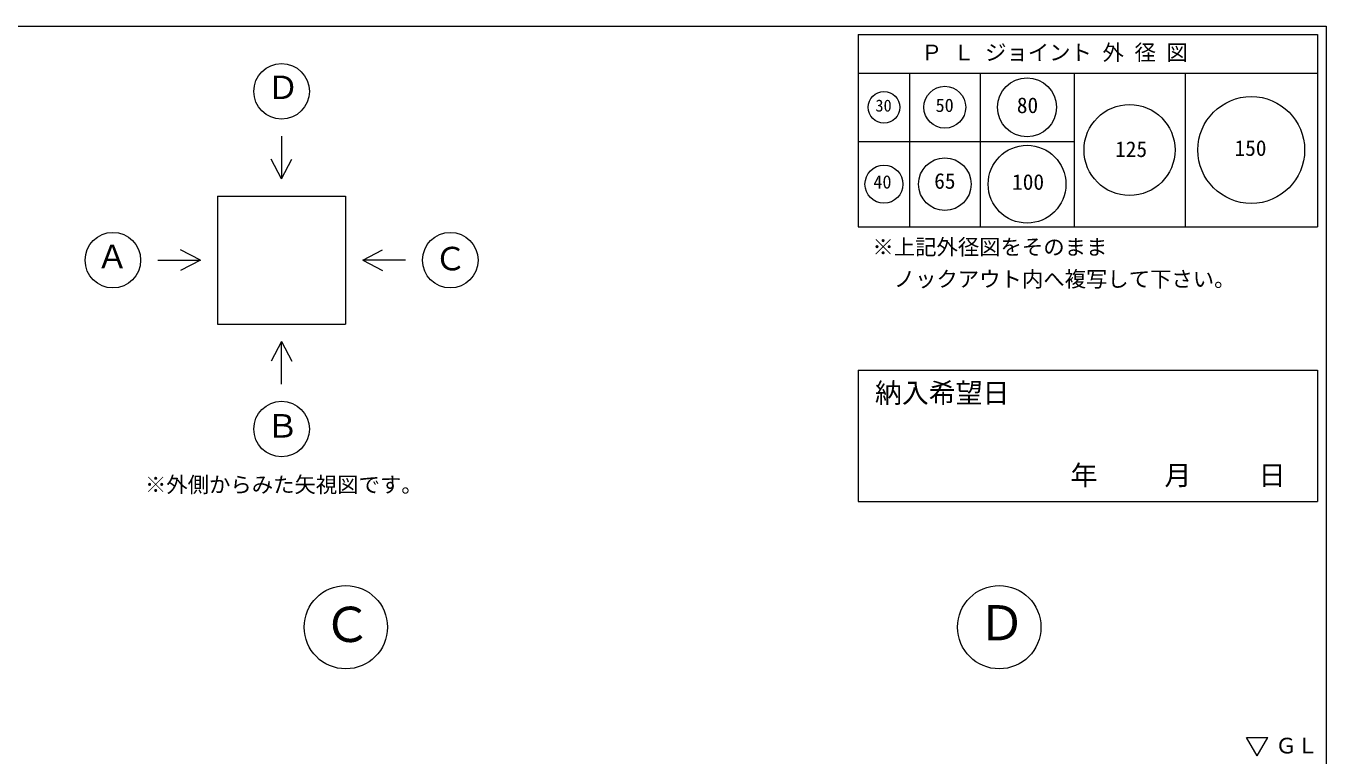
# Model space of a CAD drawing. Units: millimetres, scale not verified. Extents: x -4890 to 18490, y -2316 to 2316.
# Drawn here: x 1847 to 4890, y 608 to 2316 of the extents above; entities that cross this region are included whole.
import ezdxf
from ezdxf.enums import TextEntityAlignment as Align

# ---------------------------------------------------------------- set-up
doc = ezdxf.new("R2010")
doc.units = ezdxf.units.MM
doc.header["$LTSCALE"] = 10
for name, color, linetype, lineweight in [('0-2_waku', 7, 'Continuous', 18), ('0-3_gaikei', 7, 'Continuous', 18), ('0-8_hole', 7, 'Continuous', 18), ('0-E_文字１', 7, 'Continuous', 18)]:
    doc.layers.add(name, color=color, linetype=linetype, lineweight=lineweight)
doc.styles.add('ＭＳ ゴシック', font='')
doc.styles.get('ＭＳ ゴシック').set_extended_font_data('MS Gothic')

msp = doc.modelspace()

# ---------------------------------------------------------------- linework, layer by layer
at = {"layer": '0-2_waku'}
for p, q in [((-1229.63, 2316), (4890.37, 2316)), ((3795.37, 2296), (3795.37, 1846)), ((3795.37, 2296), (4870.37, 2296)), ((3795.37, 2296), (4870.37, 2296)), ((3795.37, 2296), (4870.37, 2296)), ((3795.37, 2296), (3795.37, 1846)), ((3795.37, 2296), (4870.37, 2296)), ((3795.37, 2296), (4870.37, 2296)), ((3795.37, 2296), (4870.37, 2296)), ((4870.37, 2296), (4870.37, 1846)), ((4870.37, 2296), (4870.37, 1846)), ((3795.37, 2206), (4870.37, 2206)), ((3915.37, 2206), (3915.37, 1846)), ((4080.37, 2206), (4080.37, 1846)), ((4300.37, 2206), (4300.37, 1846)), ((4560.37, 2206), (4560.37, 1846)), ((3795.37, 2046), (4300.37, 2046)), ((3795.37, 1846), (4870.37, 1846)), ((3795.37, 1846), (4870.37, 1846)), ((3795.37, 1510.71), (3795.37, 1204)), ((3795.37, 1510.71), (4870.37, 1510.71)), ((4870.37, 1510.71), (4870.37, 1204)), ((3795.37, 1204), (4870.37, 1204))]:
    msp.add_line(p, q, dxfattribs=at)
msp.add_lwpolyline([(-1229.63, 2316), (4890.37, 2316), (4890.37, -1959)], dxfattribs=at)
at = {"layer": '0-3_gaikei'}
for p, q in [((2444.98, 2058.22), (2444.98, 1958.22)), ((2444.98, 1958.22), (2420.85, 2004.6)), ((2444.98, 1958.22), (2469.1, 2004.6)), ((2294.98, 1918.22), (2594.98, 1918.22)), ((2294.98, 1918.22), (2294.98, 1618.22)), ((2594.98, 1918.22), (2594.98, 1618.22)), ((2154.98, 1768.22), (2254.98, 1768.22)), ((2254.98, 1768.22), (2208.6, 1792.35)), ((2254.98, 1768.22), (2208.6, 1744.09)), ((2634.98, 1768.22), (2681.35, 1792.35)), ((2294.98, 1618.22), (2594.98, 1618.22)), ((2444.98, 1578.22), (2420.85, 1531.84)), ((2444.98, 1578.22), (2469.1, 1531.84)), ((2444.98, 1478.22), (2444.98, 1578.22))]:
    msp.add_line(p, q, dxfattribs=at)
msp.add_lwpolyline([(2734.98, 1768.22), (2634.98, 1768.22), (2681.35, 1744.09)], dxfattribs=at)
for centre, radius in [((2444.98, 2163.22), 65), ((2049.98, 1768.22), 65), ((2839.98, 1768.22), 65), ((2444.98, 1373.22), 65), ((2595.37, 909.75), 97.5), ((4125.37, 909.75), 97.5)]:
    msp.add_circle(centre, radius, dxfattribs=at)
at = {"layer": '0-8_hole'}
for centre, radius in [((4190.37, 2126), 69), ((3855.37, 2126), 37), ((3997.87, 2126), 49), ((4430.37, 2026), 106.5), ((4715.37, 2026), 125), ((4190.37, 1946), 91), ((3855.37, 1946), 44.5), ((3997.87, 1946), 61.5)]:
    msp.add_circle(centre, radius, dxfattribs=at)
at = {"layer": '0-E_文字１'}
for p, q in [((4729.11, 608.91), (4703.91, 651.85)), ((4703.91, 651.85), (4754.31, 651.85)), ((4729.11, 608.91), (4754.31, 651.85))]:
    msp.add_line(p, q, dxfattribs=at)

# ---------------------------------------------------------------- texts
at = {"layer": '0-8_hole', "style": 'ＭＳ ゴシック'}
for s, height, p in [('30', 28.04, (3835.32, 2107.47)), ('50', 31.16, (3976.27, 2105.66)), ('80', 36.66, (4166.55, 2101.32)), ('125', 36.66, (4396.64, 1998.58)), ('150', 36.66, (4676.18, 2001.23)), ('40', 31.16, (3830.64, 1926.41)), ('65', 36.66, (3973.09, 1924.28)), ('100', 36.66, (4155.42, 1921.82))]:
    msp.add_text(s, height=height, dxfattribs=at).set_placement(p, align=Align.BOTTOM_LEFT)
at = {"layer": '0-E_文字１', "style": 'ＭＳ ゴシック'}
for s, height, p in [('Ｐ Ｌ ジョイント 外 径 図', 36.66, (3942.29, 2224.82)), ('Ｄ', 54.99, (2410.82, 2128.49)), ('Ａ', 54.99, (2011.17, 1732.91)), ('Ｃ', 54.99, (2802.51, 1727.95)), ('※上記外径図をそのまま', 36.66, (3828.32, 1769.8)), ('\u3000ノックアウト内へ複写して下さい。', 36.66, (3828.32, 1694.8)), ('納入希望日', 46.19, (3834.23, 1420.81)), ('Ｂ', 54.99, (2409.59, 1336.71)), ('\u3000\u3000\u3000年     月\u3000\u3000 日', 46.19, (4103.14, 1228.15)), ('※外側からみた矢視図です。', 36.66, (2125.18, 1213.85)), ('Ｃ', 82.48, (2541.92, 850.33)), ('Ｄ', 82.48, (4074.72, 854.05)), ('ＧＬ', 36.66, (4771.91, 603.37))]:
    msp.add_text(s, height=height, dxfattribs=at).set_placement(p, align=Align.BOTTOM_LEFT)

doc.saveas('drawing.dxf')
